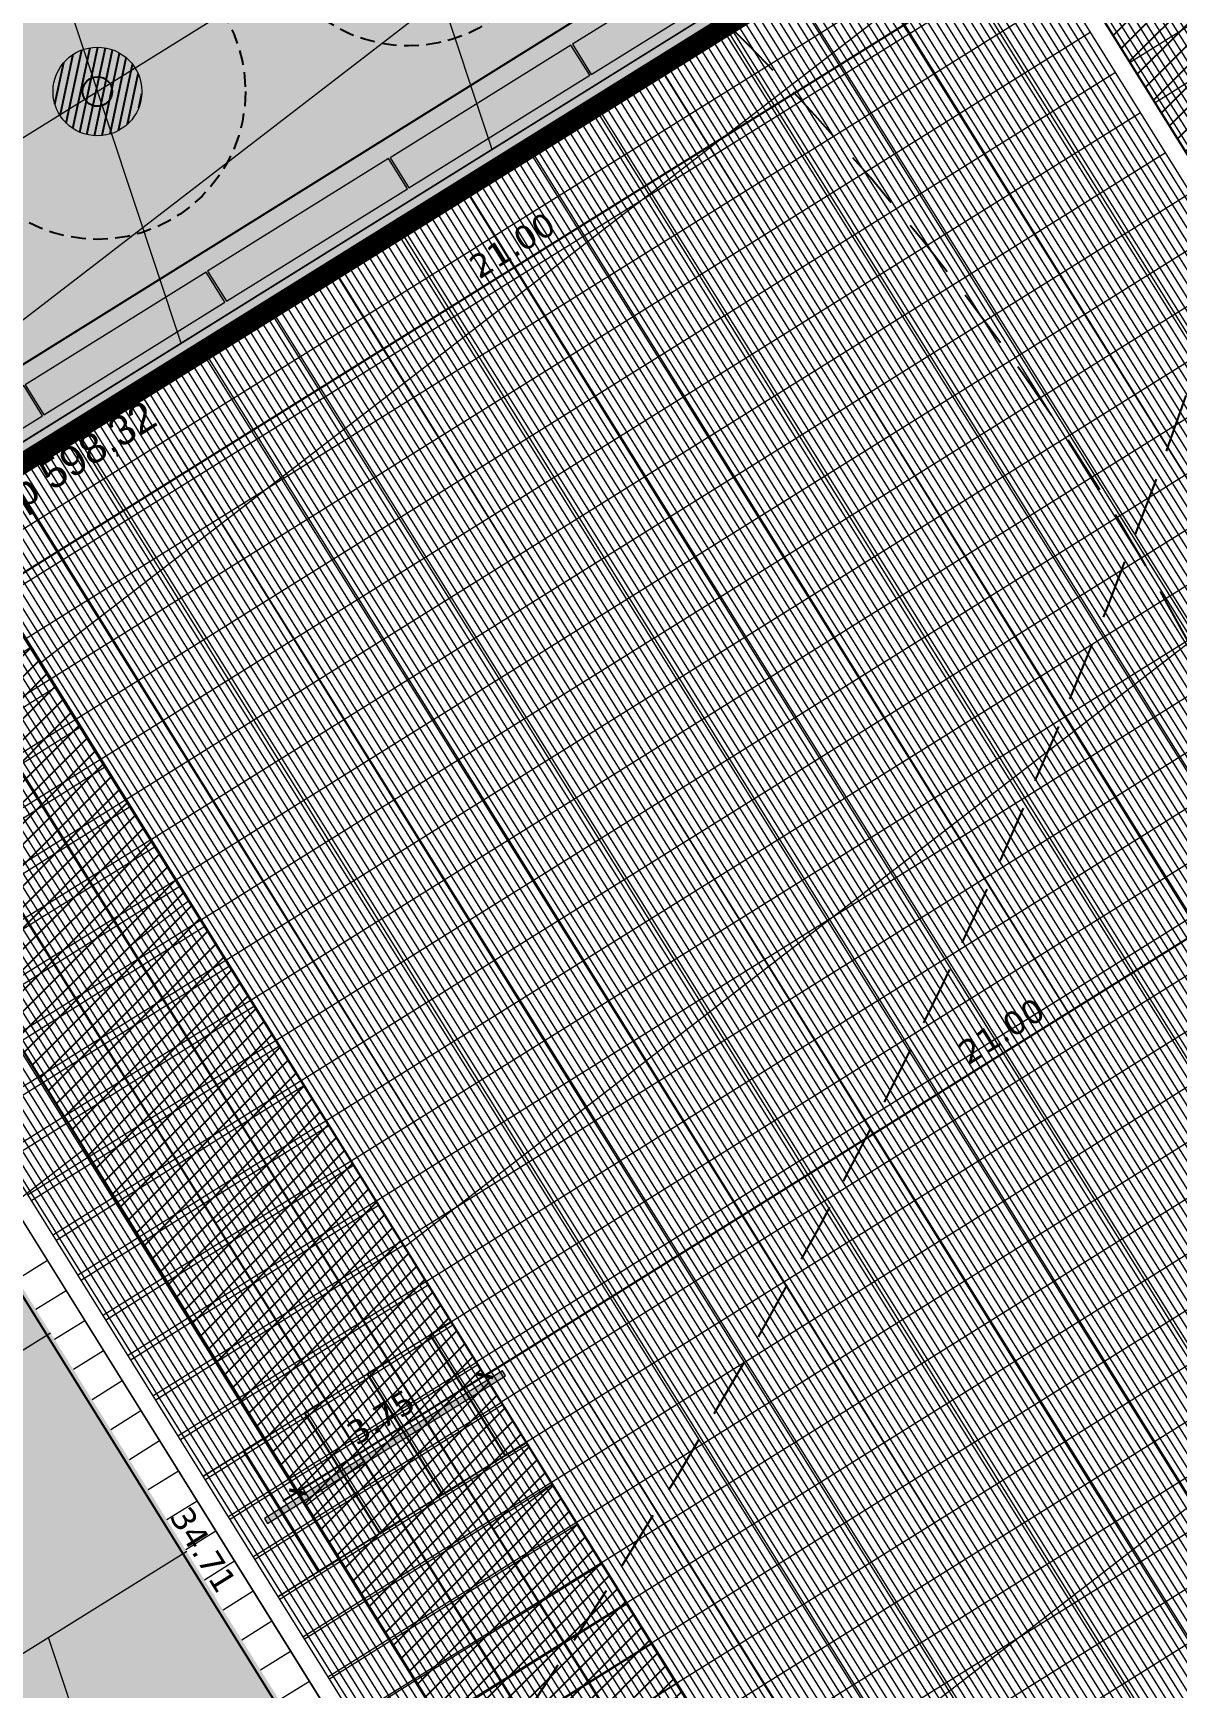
# Model space of a CAD drawing. Header units: metres. Extents: x 678805 to 1359287, y 2747329 to 5497370.
# Drawn here: x 679801.68 to 679821, y 2748685.17 to 2748713.14 of the extents above; entities that cross this region are included whole.
import ezdxf
from ezdxf.enums import TextEntityAlignment as Align

# ---------------------------------------------------------------- set-up
doc = ezdxf.new("R2010")
doc.units = ezdxf.units.M
for name, pattern in [('XREF_MON_BUILDINGS$0$DASHEDX2', [1.5, 1, -0.5]), ('XREF_MON_GENERAL_LAYOUT$0$DASHEDX2', [1.5, 1, -0.5]), ('XREF_MON_SFT_TREES$0$HIDDEN', [0.375, 0.25, -0.125])]:
    doc.linetypes.add(name, pattern=pattern)
for name, color, linetype in [('00_XREF_MON_HSC_PAVEMENT', 7, 'Continuous'), ('00_XREF_TWQ_BUILDINGS', 7, 'Continuous'), ('00_XREF_TWQ_SFT_TREES', 7, 'Continuous'), ('XREF_MON_BUILDINGS$0$02-L-05 Stair', 6, 'Continuous'), ('XREF_MON_BUILDINGS$0$02-L-05 Stair_Levels', 81, 'Continuous'), ('XREF_MON_BUILDINGS$0$COTAUX', 7, 'Continuous'), ('XREF_MON_GENERAL_LAYOUT$0$02-L-Edge Line', 4, 'Continuous'), ('XREF_MON_GENERAL_LAYOUT$0$02-L-Edge Line Stair +10cm', 6, 'Continuous'), ('XREF_MON_GENERAL_LAYOUT$0$02-L-Sailcloth', 8, 'XREF_MON_GENERAL_LAYOUT$0$DASHEDX2'), ('XREF_MON_HSC_PAVEMENT$0$03-TR-Tree Pit_Green', 74, 'Continuous'), ('XREF_MON_SFT_TREES$0$SL_TREE_CANOPY', 251, 'XREF_MON_SFT_TREES$0$HIDDEN'), ('XREF_MON_SFT_TREES$0$SL_TREE_TRUNK', 251, 'Continuous')]:
    doc.layers.add(name, color=color, linetype=linetype)
for name, color, linetype, true_color in [('02-L-Waterfeatures 01', 7, 'Continuous', 0x4da6ff), ('XREF_MON_HSC_PAVEMENT$0$03-TR-Tree Pit_White', 7, 'Continuous', 0xfcfcfc), ('XREF_MON_SFT_TREES$0$SL_TREE_MELIA_AZEDARACH', 7, 'Continuous', 0xfcb0fa)]:
    doc.layers.add(name, color=color, linetype=linetype, true_color=true_color)
for name, color, linetype, lineweight in [('XREF_MON_BUILDINGS$0$02-L-02 Retaining walls', 4, 'Continuous', 5), ('XREF_MON_BUILDINGS$0$02-L-02 Retaining walls_levels', 21, 'Continuous', 5), ('XREF_MON_GENERAL_LAYOUT$0$02-L-Level Curves 0.25-0.75m', 33, 'Continuous', 5), ('XREF_MON_GENERAL_LAYOUT$0$02-L-Level Curves 0.50m', 33, 'Continuous', 5), ('XREF_MON_GENERAL_LAYOUT$0$02-L-Level Curves 1m', 37, 'Continuous', 5), ('XREF_MON_GENERAL_LAYOUT$0$02-L-Material Change', 251, 'Continuous', 5), ('XREF_MON_GENERAL_LAYOUT$0$04-BK-Tree Pit', 6, 'Continuous', 5), ('XREF_MON_HSC_FURNITURE$0$02-L-Furnitures type 3', 8, 'Continuous', 13), ('XREF_MON_HSC_FURNITURE$0$05-Railing', 8, 'Continuous', 13), ('XREF_MON_HSC_PAVEMENT$0$04-BK-Tree Pit', 6, 'Continuous', 5)]:
    doc.layers.add(name, color=color, linetype=linetype, lineweight=lineweight)
for name, color, linetype, lineweight, true_color in [('XREF_MON_HSC_FURNITURE$0$05-Railing_wipeout', 7, 'Continuous', 13, 0xfcfcfc), ('XREF_MON_HSC_PAVEMENT$0$02-L-Joints-Paviment_06_Concrete Slab in sittu', 7, 'Continuous', 5, 0x999999), ('XREF_MON_HSC_PAVEMENT$0$02-L-Joints-Paviment_07_Natural Stone', 7, 'Continuous', 5, 0x998833), ('XREF_MON_HSC_PAVEMENT$0$02-L-Joints-Paviment_07_Precast Concrete Blocks 60X40', 7, 'Continuous', 5, 0x999999), ('XREF_MON_HSC_PAVEMENT$0$03-TR-Pavement_06_Concrete Slab in situ', 7, 'Continuous', 9, 0xf7f7f7), ('XREF_MON_HSC_PAVEMENT$0$03-TR-Pavement_08_Natural Stone Bleachers', 7, 'Continuous', 5, 0x969696)]:
    doc.layers.add(name, color=color, linetype=linetype, lineweight=lineweight, true_color=true_color)
doc.layers.get('XREF_MON_SFT_TREES$0$SL_TREE_MELIA_AZEDARACH').off()
doc.styles.add('XREF_MON_BUILDINGS$0$E200', font='verdana.ttf', dxfattribs={"height": 0.4})
doc.styles.add('XREF_MON_BUILDINGS$0$Standard', font='arial.ttf')
doc.styles.add('XREF_MON_GENERAL_LAYOUT$0$Standard', font='arial.ttf')
doc.dimstyles.new('XREF_MON_BUILDINGS$0$E200', dxfattribs={"dimscale": 0.03, "dimtxt": 12, "dimasz": 1, "dimexe": 0.1, "dimexo": 1, "dimgap": 4, "dimtad": 1, "dimzin": 0, "dimdsep": 46, "dimtxsty": 'XREF_MON_BUILDINGS$0$E200', "dimblk1": 'XREF_MON_BUILDINGS$0$LINCOT200', "dimblk2": 'XREF_MON_BUILDINGS$0$LINCOT200', "dimsah": 1, "dimcen": 0.1, "dimdle": 0.1, "dimse1": 1, "dimse2": 1, "dimclrt": 256, "dimadec": 0, "dimazin": 0, "dimtfac": 0.015385, "dimtofl": 0, "dimtmove": 0, "dimatfit": 3, "dimldrblk": 'XREF_MON_BUILDINGS$0$LINCOT200', "dimfxl": 1, "dimtolj": 1, "dimtzin": 0, "dimarcsym": 0})
pattern_1 = [(122, (0, 0), (-0.105817321318, -0.066122000993), [])]

# ---------------------------------------------------------------- blocks, each defined once
blk = doc.blocks.new('XREF_MON_BUILDINGS$0$LINCOT200')
for p, q in [((0, -10), (0, 10)), ((0, 0), (10, 0))]:
    blk.add_line(p, q)
at = {"const_width": 1.88}
blk.add_lwpolyline([(3.54, -3.54), (-3.54, 3.54)], dxfattribs=at)
at = {"layer": 'XREF_MON_BUILDINGS$0$COTAUX'}
blk.add_line((0, 0), (-1.25, 0), dxfattribs=at)
blk = doc.blocks.new('*D164')
at = {"layer": 'DEFPOINTS', "color": 0, "ltscale": 0.3, "transparency": 16777216}
for p in [(679797.048, 2748703.104), (679815.387, 2748673.639), (679813.52, 2748672.476)]:
    blk.add_point(p, dxfattribs=at)
at = {"layer": 'XREF_MON_BUILDINGS$0$02-L-05 Stair_Levels', "color": 0, "lineweight": -2, "ltscale": 0.3, "transparency": 16777216}
blk.add_line((679795.196, 2748701.916), (679813.504, 2748672.502), dxfattribs=at)
at = {"layer": 'XREF_MON_BUILDINGS$0$02-L-05 Stair_Levels', "color": 0, "lineweight": -2, "ltscale": 0.3, "transparency": 16777216, "xscale": 0.03, "yscale": 0.03, "zscale": 0.03}
for p, rotation in [((679795.18, 2748701.942), 121.898401032421), ((679813.52, 2748672.476), 301.898401032421)]:
    blk.add_blockref('XREF_MON_BUILDINGS$0$LINCOT200', p, dxfattribs=dict(at, rotation=rotation))
at = {"layer": 'XREF_MON_BUILDINGS$0$02-L-05 Stair_Levels', "ltscale": 0.3, "transparency": 16777216, "insert": (679804.554, 2748687.503), "char_height": 0.4, "attachment_point": 5, "rotation": 301.8984, "style": 'XREF_MON_BUILDINGS$0$E200'}
blk.add_mtext('\\A1;34.71', dxfattribs=at)
blk = doc.blocks.new('*D190')
at = {"layer": 'DEFPOINTS', "color": 0, "ltscale": 0.3, "transparency": 16777216}
for p in [(679837.404, 2748729.928), (679838.148, 2748728.735), (679797.048, 2748703.104)]:
    blk.add_point(p, dxfattribs=at)
at = {"layer": 'XREF_MON_BUILDINGS$0$02-L-02 Retaining walls_levels', "color": 0, "lineweight": -2, "ltscale": 0.3, "transparency": 16777216}
blk.add_line((679796.329, 2748704.313), (679837.379, 2748729.912), dxfattribs=at)
at = {"layer": 'XREF_MON_BUILDINGS$0$02-L-02 Retaining walls_levels', "color": 0, "lineweight": -2, "ltscale": 0.3, "transparency": 16777216, "xscale": 0.03, "yscale": 0.03, "zscale": 0.03}
for p, rotation in [((679837.404, 2748729.928), 31.94807474562076), ((679796.304, 2748704.297), 211.9480747456207)]:
    blk.add_blockref('XREF_MON_BUILDINGS$0$LINCOT200', p, dxfattribs=dict(at, rotation=rotation))
at = {"layer": 'XREF_MON_BUILDINGS$0$02-L-02 Retaining walls_levels', "ltscale": 0.3, "transparency": 16777216, "insert": (679813.064, 2748715.137), "char_height": 0.4, "attachment_point": 5, "rotation": 31.9481, "style": 'XREF_MON_BUILDINGS$0$E200'}
blk.add_mtext('\\A1;48.50', dxfattribs=at)
blk = doc.blocks.new('*D191')
at = {"layer": 'DEFPOINTS', "color": 0, "ltscale": 0.3, "transparency": 16777216}
for p in [(679827.121, 2748701.535), (679827.191, 2748701.424), (679809.375, 2748690.334)]:
    blk.add_point(p, dxfattribs=at)
at = {"layer": 'XREF_MON_BUILDINGS$0$02-L-05 Stair_Levels', "color": 0, "lineweight": -2, "ltscale": 0.3, "transparency": 16777216}
blk.add_line((679809.331, 2748690.461), (679827.096, 2748701.519), dxfattribs=at)
at = {"layer": 'XREF_MON_BUILDINGS$0$02-L-05 Stair_Levels', "color": 0, "lineweight": -2, "ltscale": 0.3, "transparency": 16777216, "xscale": 0.03, "yscale": 0.03, "zscale": 0.03}
for p, rotation in [((679827.121, 2748701.535), 31.90139317448292), ((679809.306, 2748690.445), 211.9013931744829)]:
    blk.add_blockref('XREF_MON_BUILDINGS$0$LINCOT200', p, dxfattribs=dict(at, rotation=rotation))
at = {"layer": 'XREF_MON_BUILDINGS$0$02-L-05 Stair_Levels', "ltscale": 0.3, "transparency": 16777216, "insert": (679818.04, 2748696.269), "char_height": 0.4, "attachment_point": 5, "rotation": 31.9014, "style": 'XREF_MON_BUILDINGS$0$E200'}
blk.add_mtext('\\A1;21.00', dxfattribs=at)
blk = doc.blocks.new('*D193')
at = {"layer": 'DEFPOINTS', "color": 0, "ltscale": 0.3, "transparency": 16777216}
for p in [(679809.464, 2748690.191), (679806.15, 2748688.481), (679806.308, 2748688.226)]:
    blk.add_point(p, dxfattribs=at)
at = {"layer": 'XREF_MON_BUILDINGS$0$02-L-05 Stair_Levels', "color": 0, "lineweight": -2, "ltscale": 0.3, "transparency": 16777216}
blk.add_line((679809.28, 2748690.43), (679806.175, 2748688.497), dxfattribs=at)
at = {"layer": 'XREF_MON_BUILDINGS$0$02-L-05 Stair_Levels', "color": 0, "lineweight": -2, "ltscale": 0.3, "transparency": 16777216, "xscale": 0.03, "yscale": 0.03, "zscale": 0.03}
for p, rotation in [((679809.306, 2748690.445), 31.89840103319451), ((679806.15, 2748688.481), 211.8984010331945)]:
    blk.add_blockref('XREF_MON_BUILDINGS$0$LINCOT200', p, dxfattribs=dict(at, rotation=rotation))
at = {"layer": 'XREF_MON_BUILDINGS$0$02-L-05 Stair_Levels', "ltscale": 0.3, "transparency": 16777216, "insert": (679807.554, 2748689.742), "char_height": 0.4, "attachment_point": 5, "rotation": 31.8984, "style": 'XREF_MON_BUILDINGS$0$E200'}
blk.add_mtext('\\A1;3.75', dxfattribs=at)
blk = doc.blocks.new('*U138')
at = {"linetype": 'XREF_MON_BUILDINGS$0$DASHEDX2', "ltscale": 0.5}
for points in [[(0, -1.5), (0, 1.5)], [(1.5, 0), (-1.5, 0)]]:
    blk.add_lwpolyline(points, dxfattribs=at)
blk.add_circle((0, 0), 0.75)
at = {"ltscale": 0.3, "style": 'XREF_MON_BUILDINGS$0$Standard'}
blk.add_attdef('COTES', text='', height=2, dxfattribs=at).set_placement((6.47, -1.99), align=Align.MIDDLE)
blk = doc.blocks.new('*D142')
at = {"layer": 'DEFPOINTS', "color": 0, "ltscale": 0.3, "transparency": 16777216}
for p in [(679818.253, 2748715.784), (679818.856, 2748714.815), (679800.437, 2748704.694)]:
    blk.add_point(p, dxfattribs=at)
at = {"layer": 'XREF_MON_BUILDINGS$0$02-L-02 Retaining walls_levels', "color": 0, "lineweight": -2, "ltscale": 0.3, "transparency": 16777216}
blk.add_line((679801.066, 2748703.741), (679818.83, 2748714.799), dxfattribs=at)
at = {"layer": 'XREF_MON_BUILDINGS$0$02-L-02 Retaining walls_levels', "color": 0, "lineweight": -2, "ltscale": 0.3, "transparency": 16777216, "xscale": 0.03, "yscale": 0.03, "zscale": 0.03}
for p, rotation in [((679818.856, 2748714.815), 31.90139317448292), ((679801.04, 2748703.726), 211.9013931744829)]:
    blk.add_blockref('XREF_MON_BUILDINGS$0$LINCOT200', p, dxfattribs=dict(at, rotation=rotation))
at = {"layer": 'XREF_MON_BUILDINGS$0$02-L-02 Retaining walls_levels', "ltscale": 0.3, "transparency": 16777216, "insert": (679809.775, 2748709.549), "char_height": 0.4, "attachment_point": 5, "rotation": 31.9014, "style": 'XREF_MON_BUILDINGS$0$E200'}
blk.add_mtext('\\A1;21.00', dxfattribs=at)
blk = doc.blocks.new('XREF_MON_SFT_TREES$0$Melia_acedarach.B')
h = blk.add_hatch()
h.set_pattern_fill('ANSI31', color=256, scale=0.1, angle=25.45)
edge = h.paths.add_edge_path()
edge.add_arc((0, 0), 2.5, 0, 360)
at = {"layer": 'XREF_MON_SFT_TREES$0$SL_TREE_TRUNK'}
h = blk.add_hatch(color=256, dxfattribs=at)
h.dxf.hatch_style = 1
edge = h.paths.add_edge_path()
edge.add_arc((0, 0), 0.25, 0, 360)
at = {"layer": 'XREF_MON_SFT_TREES$0$SL_TREE_CANOPY', "linetype": 'XREF_MON_SFT_TREES$0$HIDDEN'}
blk.add_circle((0, 0), 2.5, dxfattribs=at)
at = {"layer": 'XREF_MON_SFT_TREES$0$SL_TREE_TRUNK'}
blk.add_circle((0, 0), 0.25, dxfattribs=at)
blk = doc.blocks.new('XREF_MON_SFT_TREES$0$Melia_Azedarach.C')
h = blk.add_hatch()
h.set_pattern_fill('ANSI31', color=256, scale=0.1, angle=25.45)
edge = h.paths.add_edge_path()
edge.add_arc((0, 0), 2.5, 0, 360)
at = {"layer": 'XREF_MON_SFT_TREES$0$SL_TREE_TRUNK'}
h = blk.add_hatch(color=256, dxfattribs=at)
h.dxf.hatch_style = 1
edge = h.paths.add_edge_path()
edge.add_arc((0, 0), 0.25, 0, 360)
at = {"layer": 'XREF_MON_SFT_TREES$0$SL_TREE_CANOPY', "linetype": 'XREF_MON_SFT_TREES$0$HIDDEN'}
blk.add_circle((0, 0), 2.5, dxfattribs=at)
at = {"layer": 'XREF_MON_SFT_TREES$0$SL_TREE_TRUNK'}
blk.add_circle((0, 0), 0.25, dxfattribs=at)
blk = doc.blocks.new('XREF_MON_SFT_TREES')
at = {"layer": 'XREF_MON_SFT_TREES$0$SL_TREE_MELIA_AZEDARACH'}
for name, p in [('XREF_MON_SFT_TREES$0$Melia_Azedarach.C', (679808.018, 2748715.421)), ('XREF_MON_SFT_TREES$0$Melia_acedarach.B', (679802.765, 2748712.151))]:
    blk.add_blockref(name, p, dxfattribs=at)
blk = doc.blocks.new('*U529')
at = {"layer": 'XREF_MON_HSC_PAVEMENT$0$03-TR-Tree Pit_Green'}
h = blk.add_hatch(dxfattribs=at)
h.set_pattern_fill('ANSI31', color=256, scale=0.04, angle=33)
edge = h.paths.add_edge_path()
edge.add_arc((0, 0), 0.75, 0, 360)
at = {"layer": 'XREF_MON_HSC_PAVEMENT$0$03-TR-Tree Pit_White'}
h = blk.add_hatch(color=256, dxfattribs=at)
h.dxf.hatch_style = 1
edge = h.paths.add_edge_path()
edge.add_arc((0, 0), 0.75, 0, 360)
blk.add_circle((0, 0), 0.75)
blk = doc.blocks.new('*U510')
at = {"layer": 'XREF_MON_HSC_PAVEMENT$0$02-L-Joints-Paviment_07_Natural Stone', "elevation": 0}
blk.add_lwpolyline([(6.198, -34.402), (6.195, 0)], dxfattribs=at)
blk = doc.blocks.new('*U511')
at = {"layer": 'XREF_MON_HSC_PAVEMENT$0$02-L-Joints-Paviment_07_Natural Stone', "color": 0, "linetype": 'ByBlock', "lineweight": -2, "transparency": 16777216, "rotation": 31.89932765884843}
for p in [(679811.484, 2748711.916), (679810.384, 2748711.231), (679809.284, 2748710.546), (679808.184, 2748709.862), (679807.084, 2748709.177), (679805.984, 2748708.492), (679804.884, 2748707.808), (679803.784, 2748707.123), (679802.684, 2748706.438), (679801.584, 2748705.753), (679800.484, 2748705.069), (679799.384, 2748704.384), (679798.284, 2748703.699), (679797.184, 2748703.015), (679796.084, 2748702.33)]:
    blk.add_blockref('*U510', p, dxfattribs=at)
blk = doc.blocks.new('*U512')
at = {"layer": 'XREF_MON_HSC_PAVEMENT$0$02-L-Joints-Paviment_07_Precast Concrete Blocks 60X40'}
blk.add_lwpolyline([(0, 0), (0.001, -0.6)], dxfattribs=at)
blk = doc.blocks.new('*U513')
at = {"layer": 'XREF_MON_HSC_PAVEMENT$0$02-L-Joints-Paviment_07_Precast Concrete Blocks 60X40', "color": 0, "linetype": 'ByBlock', "lineweight": -2, "transparency": 16777216, "rotation": 301.9019127257279}
for p in [(679801.919, 2748692.389), (679802.235, 2748691.881), (679802.551, 2748691.373), (679802.867, 2748690.865), (679803.184, 2748690.357), (679803.5, 2748689.849), (679803.816, 2748689.341), (679804.132, 2748688.833), (679804.448, 2748688.325), (679804.765, 2748687.817), (679805.081, 2748687.309), (679805.397, 2748686.801), (679805.713, 2748686.293), (679806.029, 2748685.785), (679806.345, 2748685.278)]:
    blk.add_blockref('*U512', p, dxfattribs=at)
blk = doc.blocks.new('XREF_MON_HSC_PAVEMENT')
at = {"layer": 'XREF_MON_HSC_PAVEMENT$0$03-TR-Pavement_06_Concrete Slab in situ', "linetype": 'Continuous'}
h = blk.add_hatch(color=256, dxfattribs=at)
h.dxf.hatch_style = 1
h.paths.add_polyline_path([(679744.389, 2748680.944), (679812.998, 2748723.643), (679817.597, 2748716.27), (679795.568, 2748702.53), (679767.698, 2748685.147), (679747.22, 2748672.38)])
h = blk.add_hatch(color=256, dxfattribs=at)
h.dxf.hatch_style = 1
h.paths.add_polyline_path([(679795.086, 2748702.23), (679748.323, 2748673.068), (679753.916, 2748656.131), (679763.384, 2748640.923), (679762.62, 2748640.448), (679766.019, 2748634.973), (679761.016, 2748631.859), (679765.141, 2748619.371), (679827.121, 2748639.84), (679818.637, 2748665.406), (679840.697, 2748679.165), (679836.266, 2748686.285), (679813.741, 2748672.263)])
at = {"layer": 'XREF_MON_HSC_PAVEMENT$0$03-TR-Pavement_08_Natural Stone Bleachers', "ltscale": 0.3}
h = blk.add_hatch(dxfattribs=at)
h.set_pattern_fill('ANSI31', color=256, scale=0.0393, angle=77)
h.set_pattern_definition(pattern_1)
h.paths.add_polyline_path([(679818.022, 2748716.155), (679839.237, 2748729.385), (679857.581, 2748699.908), (679836.357, 2748686.696)])
h = blk.add_hatch(dxfattribs=at)
h.set_pattern_fill('ANSI31', color=256, scale=0.0393, angle=77)
h.set_pattern_definition(pattern_1)
h.paths.add_polyline_path([(679835.945, 2748686.79), (679818.813, 2748675.772), (679835.945, 2748686.79)], flags=17)
h.paths.add_polyline_path([(679818.547, 2748675.606), (679818.547, 2748675.606), (679836.109, 2748686.527), (679835.945, 2748686.79), (679817.768, 2748715.995), (679800.202, 2748705.072)])
h = blk.add_hatch(dxfattribs=at)
h.set_pattern_fill('ANSI31', color=252, scale=0.25, angle=347)
h.set_pattern_definition([(32, (21.2892, 3.717), (-0.42062341599, 0.67313817632), [])])
h.paths.add_polyline_path([(679796.006, 2748702.455), (679800.207, 2748705.065), (679818.543, 2748675.604), (679814.348, 2748672.991)])
h = blk.add_hatch(dxfattribs=at)
h.set_pattern_fill('ANSI31', color=256, scale=0.0393, angle=77)
h.set_pattern_definition(pattern_1)
h.paths.add_polyline_path([(679796.009, 2748702.45), (679800.202, 2748705.071), (679818.543, 2748675.604), (679814.348, 2748672.991)])
at = {"layer": 'XREF_MON_HSC_PAVEMENT$0$02-L-Joints-Paviment_06_Concrete Slab in sittu'}
for p, q in [((679815.3, 2748719.952), (679745.792, 2748676.693)), ((679801.974, 2748691.165), (679752.512, 2748660.381)), ((679804.273, 2748687.472), (679753.916, 2748656.131))]:
    blk.add_line(p, q, dxfattribs=at)
for points in [[(679806.609, 2748719.667), (679809.428, 2748711.174)], [(679801.356, 2748716.398), (679804.175, 2748707.905)], [(679804.758, 2748677.526), (679801.94, 2748686.019)]]:
    blk.add_lwpolyline(points, dxfattribs=at)
at = {"layer": 'XREF_MON_HSC_PAVEMENT$0$02-L-Joints-Paviment_07_Natural Stone'}
for points in [[(679841.429, 2748725.868), (679820.209, 2748712.641)], [(679841.852, 2748725.189), (679820.632, 2748711.962)], [(679818.27, 2748715.189), (679800.709, 2748704.258)], [(679818.695, 2748714.505), (679801.131, 2748703.579)], [(679819.115, 2748713.83), (679801.554, 2748702.9)], [(679819.538, 2748713.151), (679797.779, 2748699.608)], [(679819.961, 2748712.471), (679798.202, 2748698.929)], [(679820.384, 2748711.792), (679798.624, 2748698.25)], [(679820.807, 2748711.113), (679799.047, 2748697.571)], [(679821.23, 2748710.434), (679799.47, 2748696.891)], [(679821.652, 2748709.755), (679799.893, 2748696.212)], [(679822.075, 2748709.076), (679800.315, 2748695.533)], [(679822.497, 2748708.397), (679800.738, 2748694.854)], [(679822.92, 2748707.718), (679801.161, 2748694.175)], [(679823.343, 2748707.038), (679801.584, 2748693.496)], [(679823.765, 2748706.359), (679802.007, 2748692.816)], [(679824.188, 2748705.68), (679802.429, 2748692.137)], [(679824.611, 2748705.001), (679802.852, 2748691.458)], [(679825.034, 2748704.322), (679803.275, 2748690.779)], [(679825.456, 2748703.643), (679803.698, 2748690.1)], [(679825.879, 2748702.963), (679804.121, 2748689.421)], [(679826.302, 2748702.284), (679804.543, 2748688.742)], [(679826.725, 2748701.605), (679809.163, 2748690.675)], [(679827.147, 2748700.926), (679809.586, 2748689.995)], [(679827.57, 2748700.247), (679805.812, 2748686.704)], [(679827.993, 2748699.567), (679806.235, 2748686.025)], [(679828.415, 2748698.888), (679806.657, 2748685.346)], [(679828.838, 2748698.209), (679807.08, 2748684.667)], [(679829.261, 2748697.53), (679807.503, 2748683.987)], [(679829.684, 2748696.851), (679807.926, 2748683.308)], [(679830.106, 2748696.171), (679808.348, 2748682.629)], [(679830.529, 2748695.492), (679808.771, 2748681.95)], [(679830.952, 2748694.813), (679809.194, 2748681.271)], [(679831.375, 2748694.134), (679809.617, 2748680.592)], [(679831.794, 2748693.46), (679810.04, 2748679.913)], [(679832.217, 2748692.781), (679810.462, 2748679.233)]]:
    blk.add_lwpolyline(points, dxfattribs=at)
at = {"layer": 'XREF_MON_HSC_PAVEMENT$0$02-L-Joints-Paviment_07_Natural Stone', "elevation": 0}
for points in [[(679812.776, 2748712.72), (679812.689, 2748712.859)], [(679813.113, 2748712.93), (679813.027, 2748713.069)], [(679812.438, 2748712.509), (679812.352, 2748712.648)], [(679812.1, 2748712.299), (679812.014, 2748712.438)], [(679811.425, 2748711.879), (679811.339, 2748712.017)], [(679811.763, 2748712.089), (679811.677, 2748712.227)], [(679811.087, 2748711.669), (679811.001, 2748711.806)], [(679810.749, 2748711.458), (679810.664, 2748711.596)], [(679810.074, 2748711.038), (679809.989, 2748711.175)], [(679810.412, 2748711.248), (679810.326, 2748711.385)], [(679809.736, 2748710.828), (679809.651, 2748710.964)], [(679809.398, 2748710.618), (679809.314, 2748710.754)], [(679808.723, 2748710.197), (679808.639, 2748710.333)], [(679809.061, 2748710.407), (679808.976, 2748710.543)], [(679808.385, 2748709.987), (679808.301, 2748710.122)], [(679808.048, 2748709.777), (679807.964, 2748709.912)], [(679807.372, 2748709.356), (679807.288, 2748709.491)], [(679807.71, 2748709.567), (679807.626, 2748709.701)], [(679807.034, 2748709.146), (679806.951, 2748709.28)], [(679806.697, 2748708.936), (679806.613, 2748709.07)], [(679806.021, 2748708.516), (679805.938, 2748708.649)], [(679806.359, 2748708.726), (679806.276, 2748708.859)], [(679805.683, 2748708.305), (679805.601, 2748708.438)], [(679805.346, 2748708.095), (679805.263, 2748708.228)], [(679804.67, 2748707.675), (679804.588, 2748707.807)], [(679805.008, 2748707.885), (679804.926, 2748708.017)], [(679804.333, 2748707.465), (679804.25, 2748707.596)], [(679803.995, 2748707.254), (679803.913, 2748707.386)], [(679803.319, 2748706.834), (679803.238, 2748706.965)], [(679803.657, 2748707.044), (679803.575, 2748707.175)], [(679802.982, 2748706.624), (679802.9, 2748706.754)], [(679802.644, 2748706.414), (679802.563, 2748706.544)], [(679801.968, 2748705.993), (679801.888, 2748706.123)], [(679802.306, 2748706.203), (679802.225, 2748706.334)], [(679809.167, 2748690.669), (679804.969, 2748688.055)], [(679809.59, 2748689.99), (679805.391, 2748687.376)]]:
    blk.add_lwpolyline(points, dxfattribs=at)
at = {"layer": 'XREF_MON_HSC_PAVEMENT$0$02-L-Joints-Paviment_07_Precast Concrete Blocks 60X40'}
blk.add_lwpolyline([(679795.595, 2748702.547), (679814.25, 2748672.58)], dxfattribs=at)
at = {"layer": 'XREF_MON_HSC_PAVEMENT$0$02-L-Joints-Paviment_07_Natural Stone'}
blk.add_blockref('*U511', (0, 0), dxfattribs=at)
at = {"layer": 'XREF_MON_HSC_PAVEMENT$0$02-L-Joints-Paviment_07_Precast Concrete Blocks 60X40'}
blk.add_blockref('*U513', (0, 0), dxfattribs=at)
at = {"layer": 'XREF_MON_HSC_PAVEMENT$0$04-BK-Tree Pit'}
blk.add_blockref('*U529', (679802.765, 2748712.151), dxfattribs=at)
blk = doc.blocks.new('XREF_MON_HSC_FURNITURE$0$PRISMA 360')
at = {"true_color": 0xfcfcfc}
h = blk.add_hatch(color=7, dxfattribs=at)
h.dxf.hatch_style = 1
h.paths.add_polyline_path([(0, 0), (3.578, 0.395), (3.512, 0.992), (-0.066, 0.596)])
at = {"color": 0}
blk.add_lwpolyline([(0, 0), (3.578, 0.395), (3.512, 0.992), (-0.066, 0.596)], close=True, dxfattribs=at)
blk = doc.blocks.new('XREF_MON_HSC_FURNITURE')
at = {"layer": 'XREF_MON_HSC_FURNITURE$0$05-Railing', "true_color": 0xfcfcfc}
h = blk.add_hatch(color=7, dxfattribs=at)
h.dxf.hatch_style = 1
h.paths.add_polyline_path([(679805.586, 2748688.033), (679805.639, 2748687.948), (679809.66, 2748690.444), (679809.608, 2748690.529)])
at = {"layer": 'XREF_MON_HSC_FURNITURE$0$05-Railing_wipeout', "true_color": 0xfcfcfc, "extrusion": (3.30037e-06, 8.14322e-07, 1)}
h = blk.add_hatch(color=7, dxfattribs=at)
h.dxf.hatch_style = 1
h.paths.add_polyline_path([(679795.594, 2748702.549), (679839.32, 2748729.818), (679839.426, 2748729.648), (679795.691, 2748702.393)])
h = blk.add_hatch(color=7, dxfattribs=at)
h.dxf.hatch_style = 1
h.paths.add_polyline_path([(679814.165, 2748672.713), (679857.887, 2748699.979), (679857.992, 2748699.809), (679814.262, 2748672.557)])
at = {"layer": 'XREF_MON_HSC_FURNITURE$0$05-Railing', "extrusion": (3.30037e-06, 8.14322e-07, 1), "elevation": 4.482}
for points in [[(679795.594, 2748702.549), (679839.32, 2748729.818), (679839.426, 2748729.648), (679795.691, 2748702.393)], [(679814.165, 2748672.713), (679857.887, 2748699.979), (679857.992, 2748699.809), (679814.262, 2748672.557)]]:
    blk.add_lwpolyline(points, close=True, dxfattribs=at)
at = {"layer": 'XREF_MON_HSC_FURNITURE$0$05-Railing', "elevation": 0}
blk.add_lwpolyline([(679805.639, 2748687.948), (679809.66, 2748690.444), (679809.608, 2748690.529), (679805.586, 2748688.033)], close=True, dxfattribs=at)
at = {"layer": 'XREF_MON_HSC_FURNITURE$0$02-L-Furnitures type 3', "rotation": 25.5960050678163}
for p in [(679811.107, 2748712.441, -0.001), (679808.025, 2748710.523, -0.001), (679804.944, 2748708.605, -0.001), (679801.862, 2748706.686, -0.001), (679798.78, 2748704.768, -0.001)]:
    blk.add_blockref('XREF_MON_HSC_FURNITURE$0$PRISMA 360', p, dxfattribs=at)
blk = doc.blocks.new('XREF_MON_GENERAL_LAYOUT$0$Tree Pit 1.5m')
blk.add_circle((0, 0), 0.75)
blk = doc.blocks.new('XREF_MON_GENERAL_LAYOUT')
at = {"layer": 'XREF_MON_GENERAL_LAYOUT$0$02-L-Edge Line', "ltscale": 0.3}
for points in [[(679796.006, 2748702.455), (679839.227, 2748729.406)], [(679808.386, 2748691.134), (679808.74, 2748691.354)], [(679807.327, 2748690.475), (679807.68, 2748690.694)], [(679806.266, 2748689.815), (679806.619, 2748690.034)], [(679805.231, 2748689.17), (679805.584, 2748689.39)], [(679809.655, 2748689.097), (679810.008, 2748689.317)], [(679808.596, 2748688.437), (679808.948, 2748688.657)], [(679807.535, 2748687.777), (679807.887, 2748687.997)], [(679806.499, 2748687.133), (679806.852, 2748687.352)]]:
    blk.add_lwpolyline(points, dxfattribs=at)
at = {"layer": 'XREF_MON_GENERAL_LAYOUT$0$02-L-Edge Line Stair +10cm'}
for p, q in [((679818.098, 2748716.033), (679836.273, 2748686.832, -5.395)), ((679800.282, 2748704.944), (679817.193, 2748677.774)), ((679799.222, 2748704.283, 0), (679816.133, 2748677.113, 0)), ((679798.161, 2748703.623), (679815.073, 2748676.452))]:
    blk.add_line(p, q, dxfattribs=at)
blk.add_lwpolyline([(679814.038, 2748675.806), (679797.126, 2748702.979)], dxfattribs=at)
at = {"layer": 'XREF_MON_GENERAL_LAYOUT$0$02-L-Edge Line Stair +10cm', "ltscale": 0.3}
blk.add_lwpolyline([(679808.386, 2748691.134), (679809.655, 2748689.097)], dxfattribs=at)
at = {"layer": 'XREF_MON_GENERAL_LAYOUT$0$02-L-Edge Line Stair +10cm', "ltscale": 0.3, "elevation": 0}
for points in [[(679807.329, 2748690.473), (679808.597, 2748688.436)], [(679806.268, 2748689.813), (679807.536, 2748687.775)], [(679805.233, 2748689.167), (679806.501, 2748687.13)]]:
    blk.add_lwpolyline(points, dxfattribs=at)
at = {"layer": 'XREF_MON_GENERAL_LAYOUT$0$02-L-Level Curves 0.25-0.75m', "ltscale": 0.3}
for points in [[(679898.295, 2748665.707), (679848.514, 2748694.261), (679853.327, 2748697.257), (679851.424, 2748700.313), (679850.307, 2748699.743), (679847.548, 2748704.177), (679846.431, 2748703.607), (679843.672, 2748708.039), (679842.556, 2748707.47), (679839.796, 2748711.903), (679838.679, 2748711.333), (679835.92, 2748715.767), (679834.803, 2748715.197), (679832.044, 2748719.631), (679830.927, 2748719.061), (679828.609, 2748722.786), (679797.048, 2748703.103), (679802.544, 2748694.273), (679752.911, 2748656.033)], [(679904.882, 2748668.275), (679853.82, 2748697.564), (679855.447, 2748698.577), (679853.059, 2748702.415), (679851.936, 2748701.855), (679849.183, 2748706.279), (679848.06, 2748705.719), (679845.307, 2748710.141), (679844.184, 2748709.581), (679841.431, 2748714.005), (679840.308, 2748713.445), (679837.551, 2748717.866), (679836.428, 2748717.307), (679833.671, 2748721.735), (679832.559, 2748721.167), (679830.729, 2748724.108), (679819.621, 2748717.181), (679815.949, 2748719.417), (679748.776, 2748667.661)], [(679881.523, 2748668.981), (679843.208, 2748690.958), (679851.205, 2748695.937), (679849.796, 2748698.202), (679848.679, 2748697.632), (679845.919, 2748702.065), (679844.801, 2748701.495), (679842.044, 2748705.928), (679840.927, 2748705.358), (679838.168, 2748709.792), (679837.051, 2748709.222), (679834.292, 2748713.655), (679833.168, 2748713.085), (679830.415, 2748717.519), (679829.299, 2748716.949), (679826.539, 2748721.383), (679825.429, 2748720.803), (679798.086, 2748703.745), (679801.062, 2748698.963), (679800.087, 2748698.221), (679808.688, 2748684.403), (679759.055, 2748646.163)], [(679801.807, 2748702.493), (679810.453, 2748688.603), (679809.454, 2748687.843), (679817.483, 2748674.944), (679841.661, 2748689.995), (679839.403, 2748693.622), (679838.288, 2748693.05), (679835.53, 2748697.482), (679834.413, 2748696.912), (679831.654, 2748701.346), (679830.537, 2748700.776), (679827.778, 2748705.209), (679826.661, 2748704.64), (679823.901, 2748709.073), (679822.784, 2748708.503), (679818.513, 2748715.365), (679801.807, 2748702.493)]]:
    blk.add_lwpolyline(points, dxfattribs=at)
for points in [[(679815.387, 2748673.639), (679812.381, 2748678.469), (679813.349, 2748679.222), (679804.759, 2748693.023), (679805.757, 2748693.783), (679799.146, 2748704.405), (679821.189, 2748718.159), (679822.165, 2748716.59), (679823.282, 2748717.16), (679826.042, 2748712.726), (679827.158, 2748713.296), (679829.918, 2748708.863), (679831.034, 2748709.432), (679833.794, 2748704.999), (679834.911, 2748705.569), (679837.67, 2748701.135), (679838.787, 2748701.705), (679841.546, 2748697.273), (679842.662, 2748697.842), (679845.422, 2748693.409), (679846.539, 2748693.979), (679846.963, 2748693.296)], [(679814.094, 2748682.752), (679818.544, 2748675.602), (679837.42, 2748687.353), (679836.148, 2748689.396), (679835.032, 2748688.827), (679830.8, 2748695.624)]]:
    blk.add_lwpolyline(points, close=True, dxfattribs=at)
at = {"layer": 'XREF_MON_GENERAL_LAYOUT$0$02-L-Level Curves 0.50m', "ltscale": 0.3}
blk.add_lwpolyline([(679819.158, 2748716.694), (679820.537, 2748714.479), (679821.654, 2748715.048), (679824.413, 2748710.615), (679825.53, 2748711.185), (679828.289, 2748706.751), (679829.406, 2748707.321), (679832.165, 2748702.887), (679833.282, 2748703.457), (679836.042, 2748699.024), (679837.158, 2748699.593), (679839.917, 2748695.161), (679841.034, 2748695.731), (679843.801, 2748691.31), (679816.423, 2748674.283), (679810.903, 2748683.152), (679811.902, 2748683.91), (679803.311, 2748697.713), (679804.309, 2748698.474), (679800.205, 2748705.067), (679819.07, 2748716.835)], dxfattribs=at)
at = {"layer": 'XREF_MON_GENERAL_LAYOUT$0$02-L-Level Curves 1m', "ltscale": 0.3}
for points in [[(679823.309, 2748719.481), (679799.146, 2748704.405), (679799.603, 2748703.671), (679798.605, 2748702.911), (679807.266, 2748688.995), (679806.292, 2748688.253), (679814.83, 2748674.534), (679765.198, 2748636.292)], [(679807.951, 2748692.623), (679824.657, 2748705.495), (679828.908, 2748698.664), (679830.024, 2748699.233), (679832.784, 2748694.801), (679833.9, 2748695.37), (679836.66, 2748690.938), (679837.777, 2748691.508), (679839.54, 2748688.675), (679817.483, 2748674.943), (679815.598, 2748677.973), (679816.596, 2748678.733), (679807.951, 2748692.623)]]:
    blk.add_lwpolyline(points, dxfattribs=at)
at = {"layer": 'XREF_MON_GENERAL_LAYOUT$0$02-L-Material Change', "ltscale": 0.3}
for p, q in [((679817.843, 2748715.874), (679800.282, 2748704.944)), ((679795.595, 2748702.547), (679814.248, 2748672.579))]:
    blk.add_line(p, q, dxfattribs=at)
at = {"layer": 'XREF_MON_GENERAL_LAYOUT$0$02-L-Material Change'}
for points in [[(679795.595, 2748702.547), (679839.32, 2748729.818), (679857.992, 2748699.809)], [(679796.006, 2748702.455), (679814.348, 2748672.991), (679815.387, 2748673.639)], [(679807.68, 2748690.694), (679808.386, 2748691.134)], [(679806.619, 2748690.034), (679807.327, 2748690.475)], [(679805.584, 2748689.39), (679806.266, 2748689.815)], [(679804.543, 2748688.742), (679805.231, 2748689.17)], [(679808.948, 2748688.657), (679809.655, 2748689.097)], [(679807.887, 2748687.997), (679808.596, 2748688.437)], [(679806.852, 2748687.352), (679807.535, 2748687.777)], [(679805.811, 2748686.704), (679806.499, 2748687.133)]]:
    blk.add_lwpolyline(points, dxfattribs=at)
at = {"layer": 'XREF_MON_GENERAL_LAYOUT$0$02-L-Material Change', "ltscale": 0.3}
blk.add_lwpolyline([(679817.755, 2748716.017), (679836.104, 2748686.536)], dxfattribs=at)
at = {"layer": 'XREF_MON_GENERAL_LAYOUT$0$02-L-Sailcloth', "elevation": 0}
for points in [[(679809.755, 2748716.551, 0.122041), (679849.979, 2748716.141, 0.181282), (679853.875, 2748695.476, 0.124933), (679823.135, 2748698.761, 0.12741)], [(679807.407, 2748681.04, 0.095141), (679823.486, 2748714.589, 0.139729), (679830.613, 2748681.54, 0.30408)]]:
    blk.add_lwpolyline(points, format="xyb", close=True, dxfattribs=at)
at = {"layer": 'XREF_MON_GENERAL_LAYOUT$0$04-BK-Tree Pit'}
blk.add_blockref('XREF_MON_GENERAL_LAYOUT$0$Tree Pit 1.5m', (679802.765, 2748712.151), dxfattribs=at)
at = {"style": 'XREF_MON_GENERAL_LAYOUT$0$Standard'}
for tag, rotation, p in [('604,00', 330.2643, (679905.77, 2748776.558)), ('603,00', 330.2643, (679901.861, 2748753.477)), ('600,00', 133.826, (679944.597, 2748745.153)), ('602,00', 330.2643, (679883.319, 2748738.727)), ('601,00', 117.8906, (679920.972, 2748732.87)), ('601,00', 330.2643, (679864.777, 2748723.976)), ('600,00', 40.8833, (679777.405, 2748705.444, 1.17)), ('602,00', 330.2643, (679941.275, 2748705.483)), ('601,00', 40.8833, (679701.798, 2748703.889, 1.17)), ('598,00', 62.091, (679810.267, 2748702.619)), ('600,00', 330.2643, (679877.781, 2748691.131)), ('600,00', 19.5511, (679920.444, 2748685.496)), ('601,00', 330.2643, (679934.813, 2748683.804)), ('599,00', 330.2643, (679854.567, 2748679.061)), ('600,00', 88.3928, (679743.913, 2748675.572)), ('599,00', 20.6086, (679924.26, 2748675.216)), ('601,00', 88.3928, (679728.035, 2748671.318, -2)), ('602,00', 88.3928, (679711.826, 2748665.966, -1)), ('603,00', 88.3928, (679695.615, 2748660.611)), ('599,00', 40.8833, (679788.807, 2748655.829, 1.17)), ('601,00', 40.8833, (679627.612, 2748644.603, 1.17)), ('603,00', 41.7058, (679702.499, 2748628.484, 1.17)), ('600,00', 40.8833, (679645.925, 2748597.926, 1.17)), ('599,00', 34.2277, (679673.574, 2748555.136, 5.34))]:
    blk.add_attdef(tag, text='', height=1, rotation=rotation, dxfattribs=at).set_placement(p, align=Align.MIDDLE)
at = {"ltscale": 0.3, "style": 'XREF_MON_GENERAL_LAYOUT$0$Standard'}
for tag, rotation, p in [('603,50', 330.2643, (679911.501, 2748760.57)), ('602,50', 330.2643, (679892.865, 2748745.846)), ('600,50', 133.826, (679933.048, 2748738.729)), ('601,50', 330.2643, (679873.581, 2748731.671)), ('601,50', 101.2857, (679909.522, 2748726.945)), ('602,50', 330.2643, (679948.625, 2748713.86)), ('600,50', 39.606, (679743.243, 2748706.971)), ('600,50', 330.2643, (679880.266, 2748702.726)), ('600,50', 17.3537, (679917.615, 2748690.554)), ('599,50', 330.2643, (679867.197, 2748684.716)), ('599,50', 18.8944, (679921.71, 2748680.578)), ('599,50', 39.606, (679778.991, 2748677.241)), ('600,50', 88.3928, (679735.925, 2748673.586)), ('601,50', 88.3928, (679719.906, 2748668.581)), ('602,50', 88.3928, (679703.474, 2748663.452)), ('598,50', 330.2643, (679861.765, 2748662.397)), ('601,50', 39.606, (679610.513, 2748662.061)), ('600,00', 41.7058, (679752.308, 2748637.685)), ('601,00', 41.7058, (679736.044, 2748634.538)), ('599,00', 35.0835, (679763.043, 2748634.415, 1.17)), ('602,00', 41.7058, (679720.174, 2748633.096, 1.17)), ('600,00', 35.0835, (679747.063, 2748629.903, 1.17)), ('601,00', 35.0835, (679731.246, 2748625.239, 1.17)), ('600,50', 39.606, (679636.92, 2748621.339)), ('602,00', 35.0835, (679715.4, 2748620.639, 1.17)), ('599,50', 28.7604, (679659.482, 2748574.323))]:
    blk.add_attdef(tag, text='', height=1, rotation=rotation, dxfattribs=at).set_placement(p, align=Align.MIDDLE)
blk = doc.blocks.new('XREF_MON_BUILDINGS')
at = {"layer": 'XREF_MON_BUILDINGS$0$02-L-05 Stair'}
h = blk.add_hatch(dxfattribs=at)
h.set_pattern_fill('ANSI31', color=256, scale=2)
h.set_pattern_definition([(45, (20.97733, 13.04545), (-0.176776695297, 0.176776695297), [])])
h.paths.add_polyline_path([(679838.18, 2748728.684), (679818.03, 2748716.142), (679836.362, 2748686.688), (679856.513, 2748699.23)])
h = blk.add_hatch(dxfattribs=at)
h.set_pattern_fill('ANSI31', color=256, scale=2)
h.set_pattern_definition([(45, (0, 0), (-0.176776695297, 0.176776695297), [])])
h.paths.add_polyline_path([(679800.209, 2748705.061), (679797.053, 2748703.097), (679815.385, 2748673.642), (679818.541, 2748675.607)])
at = {"layer": 'XREF_MON_BUILDINGS$0$02-L-02 Retaining walls', "ltscale": 0.3, "const_width": 0.35}
blk.add_lwpolyline([(679797.053, 2748703.097), (679838.175, 2748728.692)], dxfattribs=at)
at = {"layer": 'XREF_MON_BUILDINGS$0$02-L-05 Stair'}
for points in [[(679838.175, 2748728.692), (679818.025, 2748716.15), (679836.357, 2748686.696), (679856.508, 2748699.237)], [(679838.18, 2748728.684), (679818.03, 2748716.142), (679836.362, 2748686.688), (679856.513, 2748699.23)], [(679800.209, 2748705.061), (679797.053, 2748703.097), (679815.385, 2748673.642), (679818.541, 2748675.607)]]:
    blk.add_lwpolyline(points, close=True, dxfattribs=at)
at = {"layer": 'XREF_MON_BUILDINGS$0$02-L-02 Retaining walls_levels', "ltscale": 0.3, "xscale": 0.25, "yscale": 0.25, "zscale": 0.25, "rotation": 32}
blk.add_blockref('*U138', (679800.202, 2748705.072), dxfattribs=at).add_auto_attribs({'COTES': 'B.Step 598,32'})
at = {"layer": 'XREF_MON_BUILDINGS$0$02-L-05 Stair_Levels', "ltscale": 0.3, "xscale": 0.25, "yscale": 0.25, "zscale": 0.25, "rotation": 32}
blk.add_blockref('*U138', (679800.202, 2748705.072), dxfattribs=at).add_auto_attribs({'COTES': 'B.Step 598,32'})
at = {"layer": 'XREF_MON_BUILDINGS$0$02-L-02 Retaining walls_levels', "ltscale": 0.3}
for base, p1, p2, angle, text, picture, middle in [((679837.404, 2748729.928), (679797.048, 2748703.104), (679838.148, 2748728.735), 31.9481, '48.50', '*D190', (679813.238, 2748714.858)), ((679818.856, 2748714.815), (679800.437, 2748704.694), (679818.253, 2748715.784), 31.9014, '21.00', '*D142', (679809.948, 2748709.27))]:
    dim = blk.add_linear_dim(base=base, p1=p1, p2=p2, angle=angle, text=text, dimstyle='XREF_MON_BUILDINGS$0$E200', dxfattribs=at)
    dim.commit()
    dim.dimension.update_dxf_attribs({"geometry": picture, "text_midpoint": middle, "dimtype": 129})
at = {"layer": 'XREF_MON_BUILDINGS$0$02-L-05 Stair_Levels', "ltscale": 0.3}
dim = blk.add_linear_dim(base=(679813.52, 2748672.476), p1=(679797.048, 2748703.104), p2=(679815.387, 2748673.639), angle=301.8984, dimstyle='XREF_MON_BUILDINGS$0$E200', dxfattribs=at)
dim.commit()
dim.dimension.update_dxf_attribs({"geometry": '*D164', "text_midpoint": (679804.275, 2748687.329), "dimtype": 129})
for p1, p2, distance, text, picture, middle in [((679809.375, 2748690.334), (679827.191, 2748701.424), 0.131, '21.00', '*D191', (679818.04, 2748696.269)), ((679809.464, 2748690.191), (679806.308, 2748688.226), -0.3, '3.75', '*D193', (679807.554, 2748689.742))]:
    dim = blk.add_aligned_dim(p1=p1, p2=p2, distance=distance, text=text, dimstyle='XREF_MON_BUILDINGS$0$E200', dxfattribs=at)
    dim.commit()
    dim.dimension.update_dxf_attribs({"geometry": picture, "text_midpoint": middle})

msp = doc.modelspace()

# ---------------------------------------------------------------- block references
at = {"layer": '00_XREF_MON_HSC_PAVEMENT'}
msp.add_blockref('XREF_MON_HSC_PAVEMENT', (0, 0), dxfattribs=at)

# ---------------------------------------------------------------- next in the draw order: block references
at = {"layer": '00_XREF_TWQ_BUILDINGS'}
msp.add_blockref('XREF_MON_BUILDINGS', (0, 0), dxfattribs=at)

# ---------------------------------------------------------------- next in the draw order: block references
msp.add_blockref('XREF_MON_BUILDINGS', (0, 0))

# ---------------------------------------------------------------- next in the draw order: block references
msp.add_blockref('XREF_MON_HSC_FURNITURE', (0, 0), dxfattribs=at)
at = {"layer": '00_XREF_TWQ_SFT_TREES'}
msp.add_blockref('XREF_MON_SFT_TREES', (0, 0), dxfattribs=at)
at = {"layer": '02-L-Waterfeatures 01', "color": 18, "true_color": 0x000000}
msp.add_blockref('XREF_MON_GENERAL_LAYOUT', (0, 0), dxfattribs=at)

doc.saveas('drawing.dxf')
